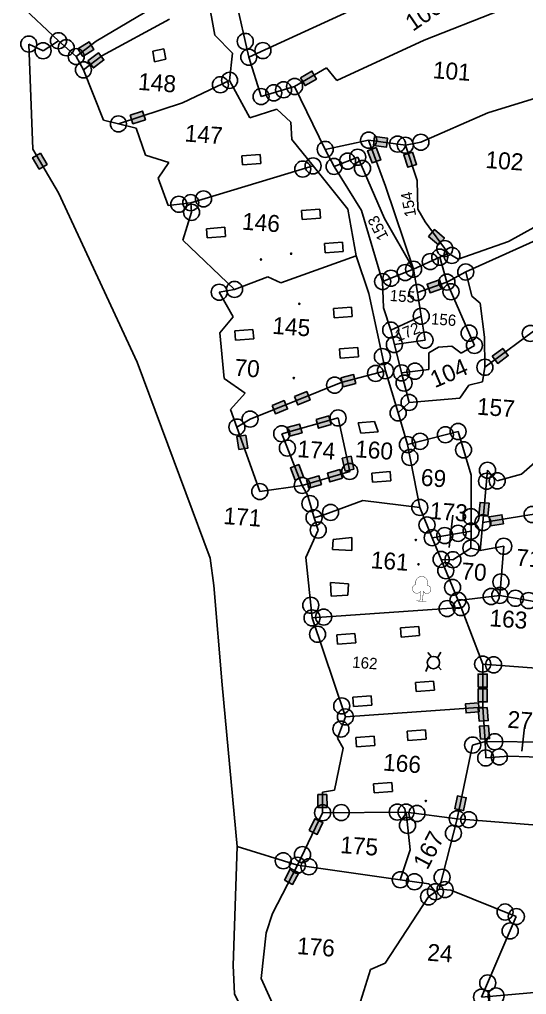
# Model space of a CAD drawing. Header units: metres. Extents: x 317417 to 320594, y 1863773 to 1867597.
# Drawn here: x 318083 to 318620, y 1864937 to 1865968 of the extents above; entities that cross this region are included whole.
import ezdxf

# ---------------------------------------------------------------- set-up
doc = ezdxf.new("R2010")
doc.units = ezdxf.units.M
doc.header["$MEASUREMENT"] = 0
for name, color, linetype in [('OTHERS', 1, 'Continuous'), ('POLY_PARCEL', 6, 'Continuous'), ('POLY_WATER', 4, 'Continuous'), ('SYM_WELL', 1, 'Continuous'), ('TEXT_PARCEL', 7, 'Continuous'), ('V_BOUND_LINE', 7, 'Continuous')]:
    doc.layers.add(name, color=color, linetype=linetype)
doc.styles.get("Standard").update_dxf_attribs({"font": 'arial.ttf'})
doc.styles.add('TEXT_MAP', font='')
doc.styles.get('TEXT_MAP').set_extended_font_data('Kruti Dev 050')
doc.dimstyles.get("Standard").update_dxf_attribs({"dimtxt": 0.18, "dimasz": 0.18, "dimexe": 0.18, "dimexo": 0.0625, "dimgap": 0.09, "dimtad": 0, "dimtih": 1, "dimtoh": 1, "dimdec": 4, "dimzin": 0, "dimdsep": 46, "dimtxsty": 'Standard', "dimcen": 0.09, "dimadec": 0, "dimazin": 0, "dimtfac": 1, "dimtdec": 4, "dimtofl": 0, "dimtmove": 0, "dimatfit": 3, "dimfxl": 1, "dimtolj": 1, "dimtzin": 0, "dimarcsym": 0})

msp = doc.modelspace()

# ---------------------------------------------------------------- hatches: boundary and pattern name
for points in [[(318162.2, 1865936.7), (318157, 1865944.8), (318145.3, 1865937.4), (318150.5, 1865929.3)], [(318172.7, 1865925.6), (318166.9, 1865933.2), (318155.8, 1865924.8), (318161.7, 1865917.2)], [(318397.6, 1865905.4), (318392.8, 1865913.7), (318380.8, 1865906.7), (318385.6, 1865898.5)], [(318216.7, 1865862.3), (318213.7, 1865871.4), (318200.5, 1865867.1), (318203.5, 1865858)], [(318471.5, 1865833.3), (318472.8, 1865842.8), (318459.1, 1865844.7), (318457.8, 1865835.2)], [(318456.5, 1865816.6), (318465.5, 1865819.9), (318460.7, 1865832.9), (318451.7, 1865829.6)], [(318104.3, 1865810.2), (318112.6, 1865815), (318105.6, 1865827), (318097.3, 1865822.1)], [(318494.4, 1865812), (318503.5, 1865815), (318499.1, 1865828.2), (318490, 1865825.1)], [(318522.4, 1865746.2), (318516.2, 1865738.9), (318526.7, 1865729.9), (318532.9, 1865737.2)], [(318514.6, 1865688.4), (318517.8, 1865679.3), (318530.9, 1865683.9), (318527.7, 1865693)], [(318600.4, 1865612.9), (318594.6, 1865620.5), (318583.5, 1865612.2), (318589.3, 1865604.6)], [(318439.2, 1865583.5), (318436.8, 1865592.8), (318423.4, 1865589.3), (318425.8, 1865580)], [(318390.8, 1865566), (318387.3, 1865574.9), (318374.4, 1865569.7), (318378, 1865560.8)], [(318367, 1865556.4), (318363.4, 1865565.3), (318350.6, 1865560.2), (318354.2, 1865551.3)], [(318382.4, 1865531.3), (318379.8, 1865540.5), (318366.4, 1865536.8), (318369, 1865527.5)], [(318413.1, 1865539.9), (318410.5, 1865549.1), (318397.1, 1865545.4), (318399.7, 1865536.1)], [(318315.6, 1865513.6), (318325, 1865515.1), (318322.8, 1865528.8), (318313.3, 1865527.2)], [(318434.2, 1865506.4), (318424.8, 1865504.3), (318427.8, 1865490.8), (318437.2, 1865492.8)], [(318378.9, 1865497.6), (318370, 1865494.1), (318375.1, 1865481.2), (318384, 1865484.7)], [(318409.1, 1865488.4), (318411.8, 1865479.2), (318425.1, 1865483.1), (318422.4, 1865492.3)], [(318402.9, 1865476.6), (318400.2, 1865485.8), (318386.9, 1865481.9), (318389.6, 1865472.7)], [(318580.2, 1865456.8), (318570.7, 1865457.6), (318569.4, 1865443.8), (318579, 1865443)], [(318595.3, 1865435), (318593.8, 1865444.5), (318580.1, 1865442.2), (318581.7, 1865432.8)], [(318578.2, 1865276), (318568.6, 1865276), (318568.6, 1865262.1), (318578.2, 1865262.1)], [(318578.2, 1865260.4), (318568.6, 1865260.4), (318568.6, 1865246.6), (318578.2, 1865246.6)], [(318555.1, 1865244.5), (318555.8, 1865235), (318569.6, 1865236), (318568.9, 1865245.5)], [(318569.7, 1865226.2), (318579.3, 1865226.9), (318578.2, 1865240.7), (318568.7, 1865240)], [(318571.1, 1865207.2), (318580.7, 1865207.9), (318579.6, 1865221.8), (318570.1, 1865221.1)], [(318399.2, 1865134.8), (318408.8, 1865134.8), (318408.7, 1865148.7), (318399.2, 1865148.6)], [(318556, 1865145.2), (318546.7, 1865147.2), (318543.8, 1865133.6), (318553.2, 1865131.7)], [(318404.4, 1865119), (318395.7, 1865123.1), (318389.7, 1865110.6), (318398.4, 1865106.5)], [(318378.8, 1865065.9), (318370.2, 1865070.3), (318363.9, 1865057.9), (318372.4, 1865053.5)]]:
    msp.add_hatch(color=256).paths.add_polyline_path(points)

# ---------------------------------------------------------------- linework, layer by layer
for points in [[(318145.3, 1865937.4), (318157, 1865944.8), (318162.2, 1865936.7), (318150.5, 1865929.3)], [(318155.8, 1865924.8), (318166.9, 1865933.2), (318172.7, 1865925.6), (318161.7, 1865917.2)], [(318380.8, 1865906.7), (318392.8, 1865913.7), (318397.6, 1865905.4), (318385.6, 1865898.5)], [(318200.5, 1865867.1), (318213.7, 1865871.4), (318216.7, 1865862.3), (318203.5, 1865858)], [(318459.1, 1865844.7), (318472.8, 1865842.8), (318471.5, 1865833.3), (318457.8, 1865835.2)], [(318460.7, 1865832.9), (318465.5, 1865819.9), (318456.5, 1865816.6), (318451.7, 1865829.6)], [(318105.6, 1865827), (318112.6, 1865815), (318104.3, 1865810.2), (318097.3, 1865822.1)], [(318499.1, 1865828.2), (318503.5, 1865815), (318494.4, 1865812), (318490, 1865825.1)], [(318526.7, 1865729.9), (318516.2, 1865738.9), (318522.4, 1865746.2), (318532.9, 1865737.2)], [(318530.9, 1865683.9), (318517.8, 1865679.3), (318514.6, 1865688.4), (318527.7, 1865693)], [(318583.5, 1865612.2), (318594.6, 1865620.5), (318600.4, 1865612.9), (318589.3, 1865604.6)], [(318423.4, 1865589.3), (318436.8, 1865592.8), (318439.2, 1865583.5), (318425.8, 1865580)], [(318374.4, 1865569.7), (318387.3, 1865574.9), (318390.8, 1865566), (318378, 1865560.8)], [(318350.6, 1865560.2), (318363.4, 1865565.3), (318367, 1865556.4), (318354.2, 1865551.3)], [(318366.4, 1865536.8), (318379.8, 1865540.5), (318382.4, 1865531.3), (318369, 1865527.5)], [(318397.1, 1865545.4), (318410.5, 1865549.1), (318413.1, 1865539.9), (318399.7, 1865536.1)], [(318322.8, 1865528.8), (318325, 1865515.1), (318315.6, 1865513.6), (318313.3, 1865527.2)], [(318427.8, 1865490.8), (318424.8, 1865504.3), (318434.2, 1865506.4), (318437.2, 1865492.8)], [(318375.1, 1865481.2), (318370, 1865494.1), (318378.9, 1865497.6), (318384, 1865484.7)], [(318425.1, 1865483.1), (318411.8, 1865479.2), (318409.1, 1865488.4), (318422.4, 1865492.3)], [(318386.9, 1865481.9), (318400.2, 1865485.8), (318402.9, 1865476.6), (318389.6, 1865472.7)], [(318569.4, 1865443.8), (318570.7, 1865457.6), (318580.2, 1865456.8), (318579, 1865443)], [(318580.1, 1865442.2), (318593.8, 1865444.5), (318595.3, 1865435), (318581.7, 1865432.8)], [(318568.6, 1865262.1), (318568.6, 1865276), (318578.2, 1865276), (318578.2, 1865262.1)], [(318568.6, 1865246.6), (318568.6, 1865260.4), (318578.2, 1865260.4), (318578.2, 1865246.6)], [(318569.6, 1865236), (318555.8, 1865235), (318555.1, 1865244.5), (318568.9, 1865245.5)], [(318578.2, 1865240.7), (318579.3, 1865226.9), (318569.7, 1865226.2), (318568.7, 1865240)], [(318579.6, 1865221.8), (318580.7, 1865207.9), (318571.1, 1865207.2), (318570.1, 1865221.1)], [(318408.7, 1865148.7), (318408.8, 1865134.8), (318399.2, 1865134.8), (318399.2, 1865148.6)], [(318543.8, 1865133.6), (318546.7, 1865147.2), (318556, 1865145.2), (318553.2, 1865131.7)], [(318389.7, 1865110.6), (318395.7, 1865123.1), (318404.4, 1865119), (318398.4, 1865106.5)], [(318363.9, 1865057.9), (318370.2, 1865070.3), (318378.8, 1865065.9), (318372.4, 1865053.5)]]:
    msp.add_lwpolyline(points, close=True)
at = {"const_width": 0.398}
for points in [[(318514.5, 1865369.8, 1.518268), (318502.8, 1865370.9, 1.518268)], [(318502.8, 1865370.9, 1.50414), (318507.8, 1865363.7, 1.50414)], [(318510.6, 1865363.6, 1.763654), (318514.5, 1865369.8, 1.763654)]]:
    msp.add_lwpolyline(points, format="xyb", dxfattribs=at)
for points in [[(318507.8, 1865363.7), (318507, 1865353.2)], [(318510.6, 1865363.6), (318509.8, 1865353)], [(318503.1, 1865353.5), (318513.8, 1865352.7)]]:
    msp.add_lwpolyline(points, dxfattribs=at)
for centre, radius in [((318124.7, 1865945.9), 8.48), ((318322.3, 1865945.2), 8.48), ((318093.3, 1865942.4), 8.48), ((318108.4, 1865935.3), 8.48), ((318132.9, 1865938.5), 8.48), ((318340.9, 1865935.4), 8.48), ((318143.5, 1865929.1), 8.48), ((318326, 1865928.5), 8.48), ((318151.1, 1865915.1), 8.48), ((318305.7, 1865904), 8.48), ((318296, 1865899.4), 8.48), ((318362.8, 1865894), 8.48), ((318374.5, 1865897.5), 8.48), ((318339, 1865886.8), 8.48), ((318352.4, 1865890.8), 8.48), ((318188.1, 1865857.9), 8.48), ((318406.9, 1865831), 8.48), ((318452.8, 1865840.7), 8.48), ((318483.4, 1865836.6), 8.48), ((318491.6, 1865835.4), 8.48), ((318508, 1865838.5), 8.48), ((318441.2, 1865822.7), 8.48), ((318383.1, 1865810.2), 8.48), ((318394, 1865813.5), 8.48), ((318416.2, 1865812.9), 8.48), ((318430.5, 1865818.5), 8.48), ((318446.3, 1865810.9), 8.48), ((318252, 1865772.9), 8.48), ((318264.6, 1865774.6), 8.48), ((318278.1, 1865778.6), 8.48), ((318265.5, 1865764.4), 8.48), ((318533.3, 1865726.1), 8.48), ((318540.8, 1865718.8), 8.48), ((318370.9, 1865720.6), 0.639), ((318518, 1865712.3), 8.48), ((318528, 1865717), 8.48), ((318339, 1865714.5), 0.639), ((318491.4, 1865700.7), 8.48), ((318500.3, 1865704.2), 8.48), ((318555.5, 1865701.3), 8.48), ((318467.6, 1865691.2), 8.48), ((318476.4, 1865694.7), 8.48), ((318535.5, 1865690.6), 8.48), ((318294.7, 1865679.9), 8.48), ((318310.9, 1865682.9), 8.48), ((318504.3, 1865679.6), 8.48), ((318539.9, 1865680.4), 8.48), ((318379.5, 1865667.6), 0.639), ((318508.4, 1865654.5), 8.48), ((318476.1, 1865639.9), 8.48), ((318559, 1865636.6), 8.48), ((318623.8, 1865636.3), 8.48), ((318480, 1865624.5), 8.48), ((318512.4, 1865629.2), 8.48), ((318564.7, 1865623.7), 8.48), ((318467.3, 1865611.8), 8.48), ((318460.1, 1865594), 8.48), ((318470.5, 1865596.8), 8.48), ((318487.6, 1865594.6), 8.48), ((318501.8, 1865596.4), 8.48), ((318575.8, 1865600.5), 8.48), ((318490.3, 1865583.8), 8.48), ((318373.7, 1865589.1), 0.639), ((318416.8, 1865581.6), 8.48), ((318495.5, 1865563.3), 8.48), ((318327.4, 1865545.7), 8.48), ((318420.4, 1865546.9), 8.48), ((318484, 1865552.2), 8.48), ((318313.5, 1865537.3), 8.48), ((318547.4, 1865532.6), 8.48), ((318360.8, 1865530.2), 8.48), ((318507.2, 1865522.2), 8.48), ((318534, 1865529.1), 8.48), ((318366.8, 1865515.1), 8.48), ((318493.9, 1865518.7), 8.48), ((318553.2, 1865513.2), 8.48), ((318496.5, 1865505.2), 8.48), ((318578.5, 1865491.6), 8.48), ((318432.8, 1865490.4), 8.48), ((318588.8, 1865480.4), 8.48), ((318382.5, 1865475.6), 8.48), ((318577.5, 1865480), 8.48), ((318337.7, 1865469.1), 8.48), ((318390.7, 1865456.3), 8.48), ((318506.9, 1865452.3), 8.48), ((318395, 1865441.4), 8.48), ((318412.5, 1865447), 8.48), ((318561.1, 1865442.5), 8.48), ((318625.6, 1865444.8), 8.48), ((318514.5, 1865433.7), 8.48), ((318573.6, 1865436.3), 8.48), ((318399.5, 1865428.4), 8.48), ((318520, 1865420.3), 8.48), ((318533.3, 1865422.5), 8.48), ((318547.4, 1865424.9), 8.48), ((318561.1, 1865427.2), 8.48), ((318502.7, 1865417.8), 0.639), ((318561, 1865409.3), 8.48), ((318595.7, 1865411.2), 8.48), ((318529.5, 1865397.3), 8.48), ((318541.9, 1865397), 8.48), ((318505.5, 1865392.1), 0.639), ((318534.4, 1865385.4), 8.48), ((318541.6, 1865367.7), 8.48), ((318592.7, 1865373.5), 8.48), ((318582.4, 1865358.1), 8.48), ((318591.5, 1865359.2), 8.48), ((318391.6, 1865348.8), 8.48), ((318547.3, 1865354), 8.48), ((318550.5, 1865346.3), 8.48), ((318608, 1865356.2), 8.48), ((318622, 1865353.7), 8.48), ((318405.2, 1865336.3), 8.48), ((318535.8, 1865345.3), 8.48), ((318392.9, 1865335.5), 8.48), ((318398.8, 1865318.1), 8.48), ((318573.4, 1865286.6), 8.48), ((318585, 1865285.8), 8.48), ((318424.3, 1865242.3), 8.48), ((318428.2, 1865230.7), 8.48), ((318423.5, 1865217.8), 8.48), ((318586.2, 1865204.5), 8.48), ((318562.8, 1865201), 8.48), ((318576.6, 1865187.3), 8.48), ((318591, 1865188.4), 8.48), ((318423.8, 1865129.6), 8.48), ((318483.1, 1865130.1), 8.48), ((318492.4, 1865130.1), 8.48), ((318513.2, 1865141.8), 0.639), ((318404.1, 1865129.4), 8.48), ((318503.9, 1865128.6), 8.48), ((318546.5, 1865123), 8.48), ((318558.7, 1865122), 8.48), ((318493.9, 1865116), 8.48), ((318542.5, 1865107.7), 8.48), ((318362.5, 1865078.6), 8.48), ((318382.8, 1865085.1), 8.48), ((318377.5, 1865073.9), 8.48), ((318389.6, 1865072.2), 8.48), ((318486.3, 1865058.5), 8.48), ((318530.5, 1865061.1), 8.48), ((318501.2, 1865056.4), 8.48), ((318533.6, 1865048.1), 8.48), ((318516.2, 1865040.4), 8.48), ((318523.4, 1865045.8), 8.48), ((318597.1, 1865024.4), 8.48), ((318609, 1865019.6), 8.48), ((318602.5, 1865004.4), 8.48), ((318578.7, 1864949.4), 8.48), ((318572.2, 1864934.4), 8.48), ((318587.6, 1864935.7), 8.48)]:
    msp.add_circle(centre, radius)
at = {"layer": 'OTHERS'}
for p, q in [((318224.4, 1865934.7), (318236.2, 1865937.4)), ((318226.2, 1865923.6), (318224.4, 1865934.7)), ((318236.2, 1865937.4), (318238.1, 1865926.3)), ((318238.1, 1865926.3), (318226.2, 1865923.6)), ((318318.7, 1865824.3), (318338, 1865825.7)), ((318319.4, 1865814.5), (318318.7, 1865824.3)), ((318338, 1865825.7), (318338.7, 1865816)), ((318338.7, 1865816), (318319.4, 1865814.5)), ((318381.8, 1865766.4), (318401.1, 1865767.9)), ((318401.1, 1865767.9), (318401.8, 1865758.1)), ((318382.5, 1865756.7), (318381.8, 1865766.4)), ((318401.8, 1865758.1), (318382.5, 1865756.7)), ((318281.2, 1865747.1), (318300.5, 1865748.6)), ((318281.9, 1865737.4), (318281.2, 1865747.1)), ((318300.5, 1865748.6), (318301.2, 1865738.8)), ((318301.2, 1865738.8), (318281.9, 1865737.4)), ((318406, 1865731.3), (318425.3, 1865732.8)), ((318406.7, 1865721.6), (318406, 1865731.3)), ((318425.3, 1865732.8), (318426, 1865723)), ((318426, 1865723), (318406.7, 1865721.6)), ((318415.5, 1865662.6), (318434.8, 1865664)), ((318434.8, 1865664), (318435.5, 1865654.3)), ((318416.2, 1865652.8), (318415.5, 1865662.6)), ((318435.5, 1865654.3), (318416.2, 1865652.8)), ((318311.1, 1865639), (318330.4, 1865640.4)), ((318311.9, 1865629.2), (318311.1, 1865639)), ((318330.4, 1865640.4), (318331.2, 1865630.7)), ((318331.2, 1865630.7), (318311.9, 1865629.2)), ((318421.9, 1865620), (318441.2, 1865621.5)), ((318422.6, 1865610.3), (318421.9, 1865620)), ((318441.2, 1865621.5), (318441.9, 1865611.7)), ((318441.9, 1865611.7), (318422.6, 1865610.3)), ((318441.7, 1865541.7), (318458.9, 1865543.2)), ((318444.5, 1865530.7), (318441.7, 1865541.7)), ((318458.9, 1865543.2), (318462.7, 1865532.1)), ((318462.7, 1865532.1), (318444.5, 1865530.7)), ((318456.2, 1865488.7), (318475.5, 1865490.2)), ((318457, 1865479), (318456.2, 1865488.7)), ((318475.5, 1865490.2), (318476.3, 1865480.4)), ((318476.3, 1865480.4), (318457, 1865479)), ((318414.5, 1865407.8), (318415.3, 1865418.4)), ((318415.3, 1865418.4), (318434.9, 1865420.5)), ((318434.9, 1865420.5), (318434.9, 1865406.7)), ((318434.9, 1865406.7), (318414.5, 1865407.8)), ((318412.3, 1865372.9), (318431.4, 1865371.4)), ((318413.2, 1865358.6), (318412.3, 1865372.9)), ((318431.4, 1865371.4), (318430.9, 1865359.4)), ((318430.9, 1865359.4), (318413.2, 1865358.6)), ((318486.6, 1865325), (318505.9, 1865326.4)), ((318487.3, 1865315.2), (318486.6, 1865325)), ((318505.9, 1865326.4), (318506.6, 1865316.7)), ((318419, 1865317.4), (318438.3, 1865318.8)), ((318419.8, 1865307.6), (318419, 1865317.4)), ((318438.3, 1865318.8), (318439.1, 1865309.1)), ((318506.6, 1865316.7), (318487.3, 1865315.2)), ((318439.1, 1865309.1), (318419.8, 1865307.6)), ((318502.2, 1865267.2), (318521.5, 1865268.7)), ((318503, 1865257.5), (318502.2, 1865267.2)), ((318521.5, 1865268.7), (318522.3, 1865258.9)), ((318436, 1865251.5), (318455.3, 1865252.9)), ((318436.7, 1865241.7), (318436, 1865251.5)), ((318455.3, 1865252.9), (318456, 1865243.2)), ((318522.3, 1865258.9), (318503, 1865257.5)), ((318456, 1865243.2), (318436.7, 1865241.7)), ((318439.4, 1865208.8), (318458.7, 1865210.3)), ((318458.7, 1865210.3), (318459.4, 1865200.5)), ((318493.5, 1865215.5), (318512.8, 1865217)), ((318494.2, 1865205.8), (318493.5, 1865215.5)), ((318512.8, 1865217), (318513.5, 1865207.2)), ((318440.1, 1865199.1), (318439.4, 1865208.8)), ((318459.4, 1865200.5), (318440.1, 1865199.1)), ((318513.5, 1865207.2), (318494.2, 1865205.8)), ((318458, 1865160), (318477.3, 1865161.5)), ((318458.7, 1865150.3), (318458, 1865160)), ((318477.3, 1865161.5), (318478, 1865151.7)), ((318478, 1865151.7), (318458.7, 1865150.3))]:
    msp.add_line(p, q, dxfattribs=at)
at = {"layer": 'POLY_PARCEL'}
for p, q in [((318326, 1865928.5), (318483.9, 1866001.1)), ((318511.5, 1865946.4), (318592.3, 1865978.3)), ((318124.7, 1865945.9), (318143.5, 1865929.1)), ((318419, 1865903.8), (318511.5, 1865946.4)), ((318151.1, 1865915.1), (318172.4, 1865861.8)), ((318374.5, 1865897.5), (318408.2, 1865917.1)), ((318408.2, 1865917.1), (318419, 1865903.8)), ((318255.8, 1865880.2), (318305.7, 1865904)), ((318579, 1865869.7), (318679.7, 1865900.5)), ((318188.1, 1865857.9), (318255.8, 1865880.2)), ((318172.4, 1865861.8), (318188.1, 1865857.9)), ((318508, 1865838.5), (318579, 1865869.7)), ((318188.1, 1865857.9), (318206.9, 1865853.4)), ((318206.9, 1865853.4), (318216.9, 1865825)), ((318406.9, 1865831), (318452.8, 1865840.7)), ((318452.8, 1865840.7), (318470.7, 1865791.9)), ((318452.8, 1865840.7), (318491.6, 1865835.4)), ((318491.6, 1865835.4), (318508, 1865838.5)), ((318504.2, 1865798), (318491.6, 1865835.4)), ((318216.9, 1865825), (318241.4, 1865817)), ((318416.2, 1865812.9), (318441.2, 1865822.7)), ((318441.2, 1865822.7), (318469.4, 1865757.9)), ((318241.4, 1865817), (318230, 1865800.6)), ((318264.6, 1865774.6), (318394, 1865813.5)), ((318230, 1865800.6), (318240.6, 1865771.5)), ((318504.7, 1865767.8), (318504.2, 1865798)), ((318470.7, 1865791.9), (318500.3, 1865704.2)), ((318240.6, 1865771.5), (318264.6, 1865774.6)), ((318264.6, 1865774.6), (318265.5, 1865764.4)), ((318512.7, 1865754.3), (318504.7, 1865767.8)), ((318265.5, 1865764.4), (318256.4, 1865734.8)), ((318469.4, 1865757.9), (318500.3, 1865704.2)), ((318536.9, 1865721.1), (318512.7, 1865754.3)), ((318256.4, 1865734.8), (318310.9, 1865682.9)), ((318360, 1865690), (318439.7, 1865718.3)), ((318500.3, 1865704.2), (318528, 1865717)), ((318528, 1865717), (318536.9, 1865721.1)), ((318535.5, 1865690.6), (318528, 1865717)), ((318310.9, 1865682.9), (318346, 1865696.1)), ((318346, 1865696.1), (318360, 1865690)), ((318500.3, 1865704.2), (318467.6, 1865691.2)), ((318500.3, 1865704.2), (318504.3, 1865679.6)), ((318555.5, 1865701.3), (318562.1, 1865675.9)), ((318504.3, 1865679.6), (318535.5, 1865690.6)), ((318535.5, 1865690.6), (318564.7, 1865623.7)), ((318310.9, 1865682.9), (318294.7, 1865679.9)), ((318294.7, 1865679.9), (318309.4, 1865653.8)), ((318504.3, 1865679.6), (318508.4, 1865654.5)), ((318562.1, 1865675.9), (318570.7, 1865668.3)), ((318570.7, 1865668.3), (318575.2, 1865632.2)), ((318309.4, 1865653.8), (318295.4, 1865636.9)), ((318476.1, 1865639.9), (318508.4, 1865654.5)), ((318508.4, 1865654.5), (318512.4, 1865629.2)), ((318575.8, 1865600.5), (318633.9, 1865643.8)), ((318295.4, 1865636.9), (318300, 1865588.7)), ((318512.4, 1865629.2), (318480, 1865624.5)), ((318540.6, 1865622.8), (318526.8, 1865621.8)), ((318550.7, 1865615.3), (318540.6, 1865622.8)), ((318564.7, 1865623.7), (318550.7, 1865615.3)), ((318575.2, 1865632.2), (318575.8, 1865600.5)), ((318516.6, 1865615.9), (318516.4, 1865598.3)), ((318526.8, 1865621.8), (318516.6, 1865615.9)), ((318423.8, 1865584.4), (318470.5, 1865596.8)), ((318516.4, 1865598.3), (318487.6, 1865594.6)), ((318573.1, 1865585), (318575.8, 1865600.5)), ((318300, 1865588.7), (318322, 1865573.1)), ((318327.4, 1865545.7), (318423.8, 1865584.4)), ((318549.1, 1865568), (318558.7, 1865581.6)), ((318558.7, 1865581.6), (318573.1, 1865585)), ((318322, 1865573.1), (318306.7, 1865555.7)), ((318549.1, 1865568), (318495.5, 1865563.3)), ((318306.7, 1865555.7), (318313.5, 1865537.3)), ((318493.9, 1865518.7), (318484, 1865552.2)), ((318313.5, 1865537.3), (318327.4, 1865545.7)), ((318360.8, 1865530.2), (318420.4, 1865546.9)), ((318420.4, 1865546.9), (318432.8, 1865490.4)), ((318313.5, 1865537.3), (318337.7, 1865469.1)), ((318382.5, 1865475.6), (318360.8, 1865530.2)), ((318547.4, 1865532.6), (318493.9, 1865518.7)), ((318561.2, 1865486.4), (318547.4, 1865532.6)), ((318506.9, 1865452.3), (318493.9, 1865518.7)), ((318614.4, 1865487.3), (318642.6, 1865512.2)), ((318432.8, 1865490.4), (318382.5, 1865475.6)), ((318573.6, 1865436.3), (318578.5, 1865491.6)), ((318578.5, 1865491.6), (318588.8, 1865480.4)), ((318561.1, 1865427.2), (318561.2, 1865486.4)), ((318588.8, 1865480.4), (318614.4, 1865487.3)), ((318337.7, 1865469.1), (318382.5, 1865475.6)), ((318382.5, 1865475.6), (318388, 1865465.7)), ((318388, 1865465.7), (318395, 1865441.4)), ((318406.6, 1865444.8), (318446.5, 1865459.7)), ((318446.5, 1865459.7), (318506.9, 1865452.3)), ((318520, 1865420.3), (318506.9, 1865452.3)), ((318395, 1865441.4), (318406.6, 1865444.8)), ((318395, 1865441.4), (318399.5, 1865428.4)), ((318618.6, 1865443.7), (318573.6, 1865436.3)), ((318639.4, 1865447), (318618.6, 1865443.7)), ((318399.5, 1865428.4), (318386.3, 1865399.5)), ((318520, 1865420.3), (318561.1, 1865427.2)), ((318561, 1865409.3), (318561.1, 1865427.2)), ((318570.9, 1865406.9), (318573.6, 1865436.3)), ((318529.5, 1865397.3), (318520, 1865420.3)), ((318541.9, 1865397), (318561, 1865409.3)), ((318561, 1865409.3), (318570.9, 1865406.9)), ((318570.9, 1865406.9), (318595.7, 1865411.2)), ((318595.7, 1865411.2), (318591.5, 1865359.2)), ((318386.3, 1865399.5), (318392.9, 1865335.5)), ((318529.5, 1865397.3), (318541.9, 1865397)), ((318547.3, 1865354), (318529.5, 1865397.3)), ((318591.5, 1865359.2), (318547.3, 1865354)), ((318645.2, 1865349.6), (318591.5, 1865359.2)), ((318392.9, 1865335.5), (318550.5, 1865346.3)), ((318550.5, 1865346.3), (318547.3, 1865354)), ((318550.5, 1865346.3), (318573.4, 1865286.6)), ((318392.9, 1865335.5), (318428.2, 1865230.7)), ((318573.4, 1865286.6), (318573.4, 1865241)), ((318573.4, 1865286.6), (318646, 1865281.2)), ((318428.2, 1865230.7), (318573.4, 1865241)), ((318573.4, 1865241), (318576.1, 1865204.6)), ((318419.9, 1865208.2), (318428.2, 1865230.7)), ((318425.7, 1865197.7), (318419.9, 1865208.2)), ((318562.8, 1865201), (318546.5, 1865123)), ((318576.1, 1865204.6), (318562.8, 1865201)), ((318576.1, 1865204.6), (318576.6, 1865187.3)), ((318576.1, 1865204.6), (318653, 1865203.8)), ((318416.5, 1865153.1), (318425.7, 1865197.7)), ((318576.6, 1865187.3), (318601.2, 1865189.2)), ((318601.2, 1865189.2), (318657.6, 1865187.4)), ((318403.9, 1865151.2), (318416.5, 1865153.1)), ((318404.1, 1865129.4), (318403.9, 1865151.2)), ((318377.5, 1865073.9), (318404.1, 1865129.4)), ((318404.1, 1865129.4), (318492.4, 1865130.1)), ((318492.4, 1865130.1), (318546.5, 1865123)), ((318492.4, 1865130.1), (318496.7, 1865090)), ((318546.5, 1865123), (318527.3, 1865048.7)), ((318728, 1865108.2), (318546.5, 1865123)), ((318313.7, 1865093.8), (318377.5, 1865073.9)), ((318496.7, 1865090), (318486.3, 1865058.5)), ((318377.5, 1865073.9), (318351.2, 1865022.9)), ((318486.3, 1865058.5), (318377.5, 1865073.9)), ((318516.3, 1865054.3), (318486.3, 1865058.5)), ((318523.4, 1865045.8), (318516.2, 1865040.4)), ((318523.4, 1865045.8), (318516.3, 1865054.3)), ((318527.3, 1865048.7), (318523.4, 1865045.8)), ((318527.3, 1865048.7), (318539.6, 1865047.5)), ((318539.6, 1865047.5), (318609, 1865019.6)), ((318516.2, 1865040.4), (318470.1, 1864970.4)), ((318351.2, 1865022.9), (318344.5, 1865002.3)), ((318609, 1865019.6), (318572.2, 1864934.4)), ((318344.5, 1865002.3), (318339.2, 1864954)), ((318454.6, 1864963.5), (318438.9, 1864912.8)), ((318470.1, 1864970.4), (318454.6, 1864963.5)), ((318339.2, 1864954), (318377.6, 1864869.8))]:
    msp.add_line(p, q, dxfattribs=at)
at = {"layer": 'POLY_WATER'}
for p, q in [((318281, 1866001.4), (318290, 1865951.8)), ((318231.8, 1865985.2), (318164.6, 1865945.6)), ((318326, 1865928.5), (318312.4, 1865989.5)), ((318170.4, 1865929.8), (318242.2, 1865968.7)), ((318164.6, 1865945.6), (318143.5, 1865929.1)), ((318290, 1865951.8), (318308.8, 1865932.9)), ((318308.8, 1865932.9), (318305.7, 1865904)), ((318143.5, 1865929.1), (318151.1, 1865915.1)), ((318151.1, 1865915.1), (318170.4, 1865929.8)), ((318339, 1865886.8), (318326, 1865928.5)), ((318305.7, 1865904), (318327.1, 1865864.4)), ((318374.5, 1865897.5), (318339, 1865886.8)), ((318406.9, 1865831), (318374.5, 1865897.5)), ((318327.1, 1865864.4), (318355.5, 1865873.6)), ((318355.5, 1865873.6), (318370.6, 1865859.8)), ((318370.6, 1865859.8), (318371.7, 1865841.5)), ((318371.7, 1865841.5), (318394, 1865813.5)), ((318416.2, 1865812.9), (318406.9, 1865831)), ((318394, 1865813.5), (318430.7, 1865767.9)), ((318445.4, 1865766.5), (318416.2, 1865812.9)), ((318430.7, 1865767.9), (318439.7, 1865718.3)), ((318600.7, 1865733.6), (318674, 1865774)), ((318467.6, 1865691.2), (318445.4, 1865766.5)), ((318555.5, 1865701.3), (318649, 1865743.7)), ((318547.5, 1865714.8), (318600.7, 1865733.6)), ((318439.7, 1865718.3), (318452.9, 1865678.6)), ((318536.9, 1865721.1), (318547.5, 1865714.8)), ((318535.5, 1865690.6), (318555.5, 1865701.3)), ((318468.6, 1865663.4), (318467.6, 1865691.2)), ((318452.9, 1865678.6), (318470.5, 1865596.8)), ((318476.1, 1865639.9), (318468.6, 1865663.4)), ((318480, 1865624.5), (318476.1, 1865639.9)), ((318487.6, 1865594.6), (318480, 1865624.5)), ((318470.5, 1865596.8), (318484, 1865552.2)), ((318495.5, 1865563.3), (318487.6, 1865594.6)), ((318484, 1865552.2), (318495.5, 1865563.3))]:
    msp.add_line(p, q, dxfattribs=at)
at = {"layer": 'SYM_WELL'}
for points in [[(318519.1, 1865294.4), (318515.4, 1865298.9)], [(318525.7, 1865293.2), (318529.3, 1865299.2)], [(318515.8, 1865284.7), (318513.3, 1865278.8)], [(318526.3, 1865284), (318529.6, 1865280.5)]]:
    msp.add_lwpolyline(points, dxfattribs=at)
msp.add_circle((318521.3, 1865288.2), 6.59, dxfattribs=at)
at = {"layer": 'V_BOUND_LINE'}
for p, q in [((318124.7, 1865945.9), (318083.5, 1865984.4)), ((318097.5, 1865831.2), (318093.3, 1865942.4)), ((318093.3, 1865942.4), (318108.4, 1865935.3)), ((318108.4, 1865935.3), (318124.7, 1865945.9)), ((318124.6, 1865785.1), (318097.5, 1865831.2)), ((318208.1, 1865605.9), (318124.6, 1865785.1)), ((318285.1, 1865398.7), (318208.1, 1865605.9)), ((318288.9, 1865369.7), (318285.1, 1865398.7)), ((318297.9, 1865264.6), (318288.9, 1865369.7)), ((318313.7, 1865093.8), (318297.9, 1865264.6)), ((318309.5, 1864967.8), (318313.7, 1865093.8)), ((318310.9, 1864937.8), (318309.5, 1864967.8)), ((318696.4, 1864945.3), (318572.2, 1864934.4)), ((318359.8, 1864840.6), (318310.9, 1864937.8))]:
    msp.add_line(p, q, dxfattribs=at)

# ---------------------------------------------------------------- texts
at = {"layer": 'TEXT_PARCEL', "style": 'TEXT_MAP'}
for s, height, rotation, p in [('100', 17.93, 34.3849, (318499.5, 1865955.2)), ('101', 17.93, 355.7519, (318520.2, 1865906.3)), ('148', 17.93, 355.7519, (318208.5, 1865894)), ('147', 17.93, 355.7519, (318257.8, 1865839.4)), ('102', 17.93, 355.7519, (318575.9, 1865811.4)), ('154', 11.95, 100.7385, (318503.2, 1865760.8)), ('146', 17.93, 355.7519, (318318.4, 1865746.2)), ('153', 11.95, 117.7819, (318474.1, 1865738.6)), ('155', 11.95, 355.7519, (318474.8, 1865670.7)), ('156', 11.95, 355.7519, (318518.4, 1865646)), ('145', 17.93, 355.7519, (318350.5, 1865636)), ('172', 11.95, 22.295, (318483.6, 1865627.4)), ('70', 17.93, 355.7519, (318310.3, 1865591.6)), ('104', 17.93, 23.2822, (318522.8, 1865578.3)), ('157', 17.93, 355.7519, (318566.8, 1865550.5)), ('174', 17.93, 355.7519, (318376.9, 1865505.6)), ('160', 17.93, 355.7519, (318438, 1865505.5)), ('69', 17.93, 355.7519, (318507.5, 1865475.4)), ('171', 17.93, 355.7519, (318298.7, 1865434.8)), ('173', 17.93, 355.7519, (318516.9, 1865440.2)), ('71', 17.93, 355.7519, (318608.2, 1865390.7)), ('161', 17.93, 355.7519, (318454.6, 1865388.1)), ('70', 17.93, 355.7519, (318550.3, 1865376.3)), ('163', 17.93, 355.7519, (318580.1, 1865326.7)), ('162', 11.95, 355.7519, (318435.1, 1865282.9)), ('27', 17.93, 355.7519, (318599.1, 1865219.4)), ('166', 17.93, 355.7519, (318467.6, 1865174.1)), ('167', 17.93, 62.2332, (318514.8, 1865068)), ('175', 17.93, 355.7519, (318422.2, 1865086.8)), ('176', 17.93, 355.7519, (318376.4, 1864980)), ('24', 17.93, 355.7519, (318514.3, 1864973))]:
    msp.add_text(s, height=height, rotation=rotation, dxfattribs=at).set_placement(p)

# ---------------------------------------------------------------- leaders
for points in [[(318541.9, 1865444), (318537.8, 1865409.8)], [(318617.7, 1865220), (318614.8, 1865194.4)]]:
    msp.add_leader(points, dimstyle='Standard', override={"dimtxt": 2.5, "dimasz": 2.5, "dimexe": 1.25, "dimexo": 0.625, "dimgap": 0.625, "dimtad": 1, "dimtih": 0, "dimtoh": 0, "dimzin": 8, "dimcen": 2.5, "dimtofl": 1})

doc.saveas('drawing.dxf')
